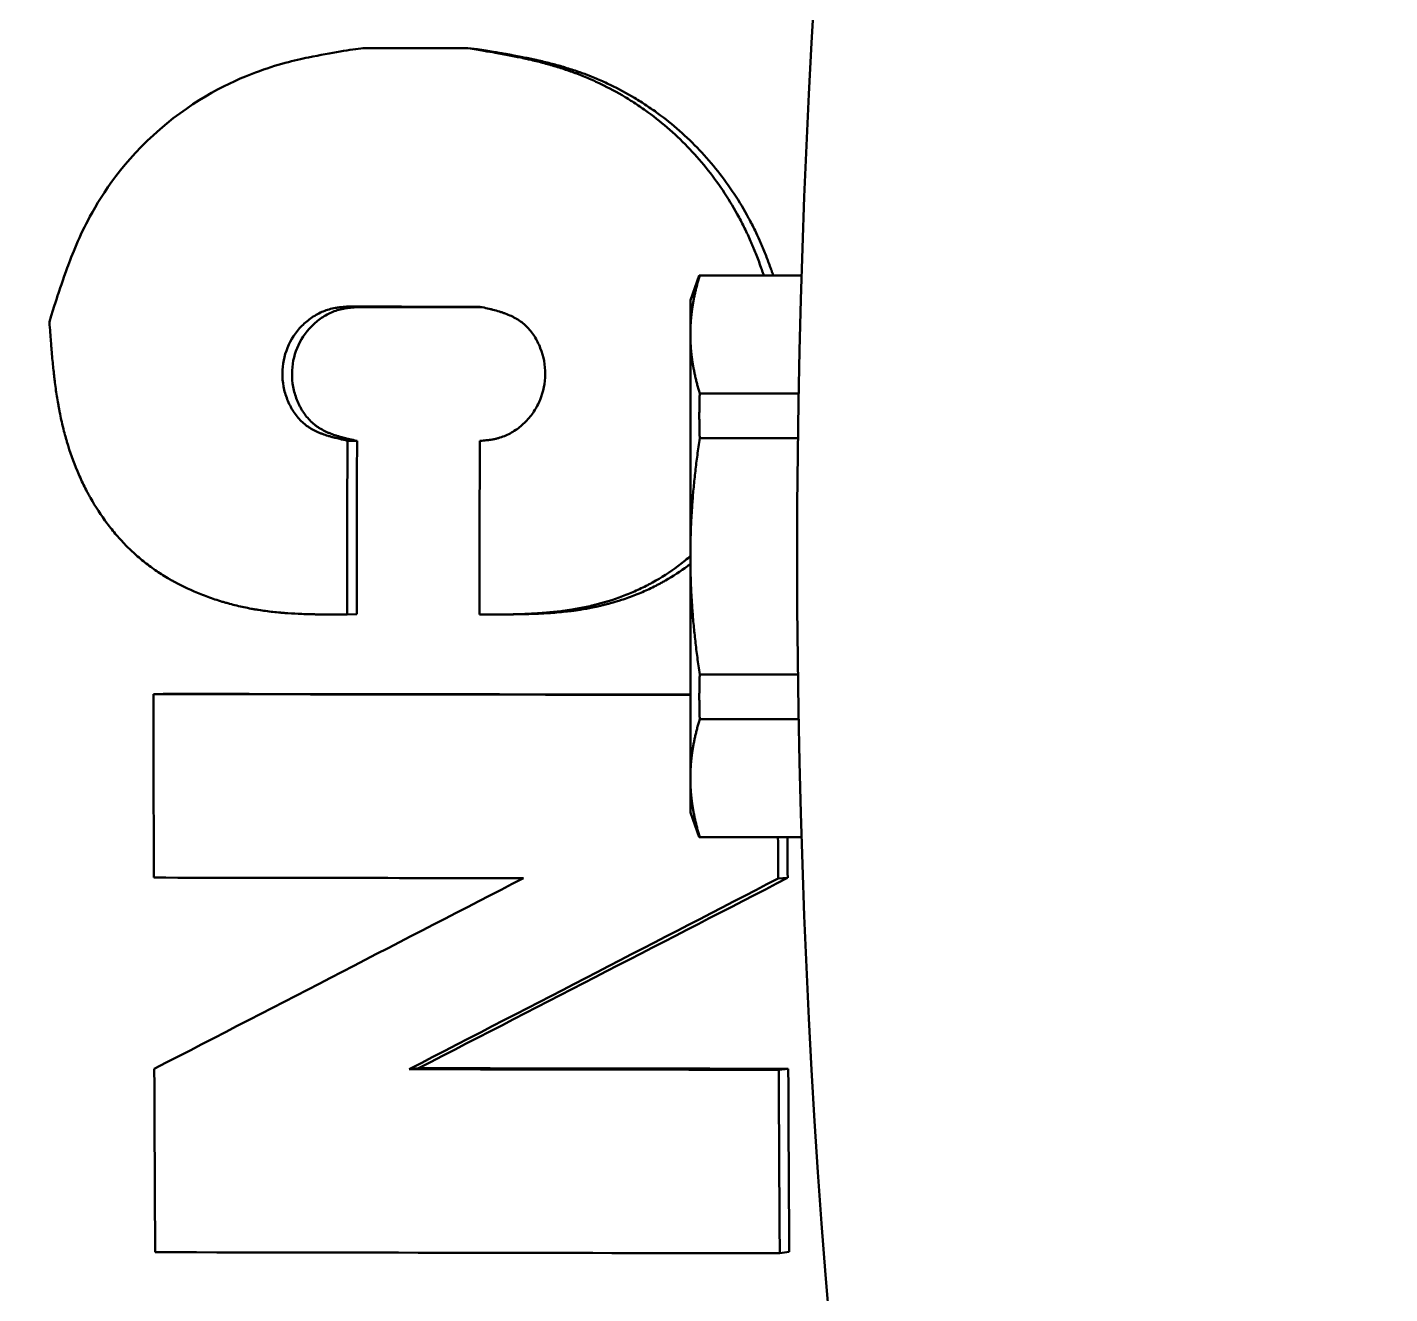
# Model space of a CAD drawing. Header units: millimetres. Extents: x 1510 to 10524, y 7125 to 13164.
# Drawn here: x 4994.379 to 4997.569, y 10992.959 to 10995.925 of the extents above; entities that cross this region are included whole.
import ezdxf

# ---------------------------------------------------------------- set-up
doc = ezdxf.new("R2010")
doc.units = ezdxf.units.MM
doc.header["$LTSCALE"] = 4
doc.layers.add('Visible (ISO)', color=7, linetype='Continuous', lineweight=50)

msp = doc.modelspace()

# ---------------------------------------------------------------- linework, layer by layer
at = {"layer": 'Visible (ISO)'}
for p, q in [((4995.4333, 10995.8737), (4995.411, 10995.876)), ((4995.9319, 10995.2859), (4995.9529, 10995.3438)), ((4995.9539, 10995.3438), (4995.9529, 10995.3438)), ((4996.192, 10995.3438), (4995.9539, 10995.3438)), ((4995.9319, 10995.2056), (4995.9319, 10995.2859)), ((4995.1525, 10995.2697), (4995.13, 10995.2708)), ((4995.9319, 10994.6859), (4995.9319, 10995.2056)), ((4995.9539, 10995.0674), (4996.1853, 10995.0674)), ((4995.1515, 10994.9562), (4995.129, 10994.9567)), ((4996.1837, 10994.9624), (4995.9539, 10994.9624)), ((4995.9319, 10994.1663), (4995.9319, 10994.6859)), ((4995.1508, 10994.5502), (4995.1283, 10994.5499)), ((4995.9539, 10994.4095), (4996.1837, 10994.4095)), ((4994.6976, 10994.3638), (4994.6752, 10994.3632)), ((4996.1853, 10994.3045), (4995.9539, 10994.3045)), ((4995.9319, 10994.0859), (4995.9319, 10994.1663)), ((4995.9319, 10994.0859), (4995.9529, 10994.0281)), ((4995.9529, 10994.0281), (4995.9539, 10994.0281)), ((4995.9539, 10994.0281), (4996.192, 10994.0281)), ((4996.1597, 10993.9328), (4996.1373, 10993.9312)), ((4995.2957, 10993.4871), (4995.2733, 10993.4847)), ((4996.1612, 10993.4858), (4996.1388, 10993.4833)), ((4996.1634, 10993.057), (4996.1412, 10993.0536))]:
    msp.add_line(p, q, dxfattribs=at)
for centre, radius, start, end in [((5006.8819, 10994.6859), 14.5, 147.76905, 212.23095), ((5017.5319, 10994.6859), 21.35, 159.22944, 200.77056)]:
    msp.add_arc(centre, radius, start, end, dxfattribs=at)
for centre, major_axis, ratio, start_param, end_param in [((5007.323, 10994.6853), (-0.0739, -52.2457), 0.233408, 4.707525, 4.715311), ((5006.9021, 10994.6859), (-0.0738, -52.1477), 0.225343, 4.707526, 4.715311), ((5007.2873, 10994.6854), (0.072, 50.8685), 0.232933, 1.565801, 1.573798), ((5007.3194, 10994.6863), (0.0767, 54.4178), 0.232351, 1.577061, 1.584959), ((5007.3333, 10994.6866), (-0.0678, -47.9417), 0.233541, 4.726454, 4.728476), ((5006.914, 10994.6872), (-0.0677, -47.8439), 0.224784, 4.726482, 4.728475)]:
    msp.add_ellipse(centre, major_axis=major_axis, ratio=ratio, start_param=start_param, end_param=end_param, dxfattribs=at)
for points, knots in [([(4994.4312, 10995.2352), (4994.4435, 10995.2747), (4994.45, 10995.2947), (4994.453, 10995.304), (4994.464, 10995.3371), (4994.4838, 10995.3913), (4994.5017, 10995.4368), (4994.5553, 10995.5356), (4994.6047, 10995.6125), (4994.7732, 10995.7581), (4994.8547, 10995.7967), (4994.9642, 10995.838), (4995.0067, 10995.8478), (4995.0921, 10995.8657), (4995.1385, 10995.8722), (4995.1654, 10995.8763)], [-0.3578187, -0.3578187, -0.3578187, -0.3578187, -0.3306886, -0.3306886, -0.2923676, -0.2923676, -0.2443996, -0.2443996, -0.1870218, -0.1870218, -0.1313364, -0.1313364, -0.0834036, -0.0834036, -0.000001, -0.000001, -0.000001, -0.000001]), ([(4995.411, 10995.876), (4995.439, 10995.8714), (4995.4603, 10995.8678), (4995.4748, 10995.8652), (4995.475, 10995.8652), (4995.4755, 10995.8651), (4995.4759, 10995.865), (4995.4763, 10995.865), (4995.4766, 10995.8649), (4995.477, 10995.8648), (4995.4777, 10995.8647), (4995.4785, 10995.8646), (4995.4792, 10995.8645), (4995.4806, 10995.8642), (4995.4821, 10995.8639), (4995.4835, 10995.8637), (4995.4864, 10995.8632), (4995.4892, 10995.8626), (4995.492, 10995.8621), (4995.4976, 10995.8611), (4995.503, 10995.8601), (4995.5083, 10995.859), (4995.5189, 10995.857), (4995.5289, 10995.855), (4995.5382, 10995.853), (4995.5385, 10995.8529), (4995.5389, 10995.8528), (4995.5393, 10995.8527), (4995.5396, 10995.8527), (4995.54, 10995.8526), (4995.5403, 10995.8525), (4995.541, 10995.8523), (4995.5417, 10995.8522), (4995.5424, 10995.852), (4995.5438, 10995.8517), (4995.5452, 10995.8514), (4995.5466, 10995.8511), (4995.5493, 10995.8505), (4995.5521, 10995.8499), (4995.5548, 10995.8493), (4995.5602, 10995.848), (4995.5655, 10995.8468), (4995.5707, 10995.8455), (4995.5811, 10995.843), (4995.5912, 10995.8403), (4995.6008, 10995.8376), (4995.6014, 10995.8375), (4995.6022, 10995.8372), (4995.6028, 10995.8371), (4995.6035, 10995.8369), (4995.6042, 10995.8367), (4995.6048, 10995.8365), (4995.6062, 10995.8361), (4995.6075, 10995.8357), (4995.6088, 10995.8353), (4995.6115, 10995.8346), (4995.6141, 10995.8338), (4995.6168, 10995.833), (4995.622, 10995.8314), (4995.6272, 10995.8298), (4995.6323, 10995.8281), (4995.6425, 10995.8248), (4995.6525, 10995.8213), (4995.6621, 10995.8177), (4995.6633, 10995.8173), (4995.6647, 10995.8168), (4995.6659, 10995.8163), (4995.6672, 10995.8158), (4995.6685, 10995.8153), (4995.6698, 10995.8148), (4995.6723, 10995.8138), (4995.6748, 10995.8128), (4995.6773, 10995.8118), (4995.6824, 10995.8098), (4995.6874, 10995.8078), (4995.6924, 10995.8056), (4995.7023, 10995.8014), (4995.7122, 10995.7969), (4995.7219, 10995.7922), (4995.7414, 10995.7828), (4995.7604, 10995.7726), (4995.7789, 10995.7615), (4995.7836, 10995.7587), (4995.7883, 10995.7558), (4995.7929, 10995.7529), (4995.7975, 10995.75), (4995.8021, 10995.747), (4995.8066, 10995.744), (4995.8157, 10995.738), (4995.8246, 10995.7318), (4995.8334, 10995.7254), (4995.8509, 10995.7126), (4995.8678, 10995.699), (4995.884, 10995.6846), (4995.9003, 10995.6703), (4995.916, 10995.6551), (4995.9309, 10995.6392), (4995.9459, 10995.6234), (4995.9601, 10995.6069), (4995.9737, 10995.5896), (4996.0009, 10995.5552), (4996.0249, 10995.5186), (4996.0458, 10995.4797), (4996.0511, 10995.47), (4996.056, 10995.4603), (4996.0608, 10995.4505), (4996.0656, 10995.4406), (4996.0702, 10995.4306), (4996.0746, 10995.4205), (4996.0751, 10995.4192), (4996.0756, 10995.4181), (4996.0761, 10995.4169), (4996.0766, 10995.4157), (4996.0771, 10995.4145), (4996.0776, 10995.4133), (4996.0786, 10995.4109), (4996.0797, 10995.4085), (4996.0807, 10995.406), (4996.0827, 10995.4011), (4996.0847, 10995.3961), (4996.0867, 10995.391), (4996.0907, 10995.3807), (4996.0947, 10995.3701), (4996.0986, 10995.3591), (4996.0988, 10995.3585), (4996.099, 10995.358), (4996.0992, 10995.3574), (4996.0994, 10995.3568), (4996.0996, 10995.3562), (4996.0998, 10995.3556), (4996.1002, 10995.3544), (4996.1006, 10995.3532), (4996.1011, 10995.352), (4996.1019, 10995.3496), (4996.1027, 10995.3472), (4996.1036, 10995.3447), (4996.1037, 10995.3444), (4996.1038, 10995.3441), (4996.1039, 10995.3438)], [0, 0, 0, 0, 0.0625, 0.0625, 0.0625, 0.0634766, 0.0634766, 0.0634766, 0.0644531, 0.0644531, 0.0644531, 0.0664062, 0.0664062, 0.0664062, 0.0703125, 0.0703125, 0.0703125, 0.078125, 0.078125, 0.078125, 0.09375, 0.09375, 0.09375, 0.125, 0.125, 0.125, 0.1259766, 0.1259766, 0.1259766, 0.1269531, 0.1269531, 0.1269531, 0.1289062, 0.1289062, 0.1289062, 0.1328125, 0.1328125, 0.1328125, 0.140625, 0.140625, 0.140625, 0.15625, 0.15625, 0.15625, 0.1875, 0.1875, 0.1875, 0.1894531, 0.1894531, 0.1894531, 0.1914062, 0.1914062, 0.1914062, 0.1953125, 0.1953125, 0.1953125, 0.203125, 0.203125, 0.203125, 0.21875, 0.21875, 0.21875, 0.25, 0.25, 0.25, 0.2539062, 0.2539062, 0.2539062, 0.2578125, 0.2578125, 0.2578125, 0.265625, 0.265625, 0.265625, 0.28125, 0.28125, 0.28125, 0.3125, 0.3125, 0.3125, 0.375, 0.375, 0.375, 0.390625, 0.390625, 0.390625, 0.40625, 0.40625, 0.40625, 0.4375, 0.4375, 0.4375, 0.5, 0.5, 0.5, 0.5625, 0.5625, 0.5625, 0.625, 0.625, 0.625, 0.75, 0.75, 0.75, 0.78125, 0.78125, 0.78125, 0.8125, 0.8125, 0.8125, 0.8164062, 0.8164062, 0.8164062, 0.8203125, 0.8203125, 0.8203125, 0.828125, 0.828125, 0.828125, 0.84375, 0.84375, 0.84375, 0.875, 0.875, 0.875, 0.8769531, 0.8769531, 0.8769531, 0.8789062, 0.8789062, 0.8789062, 0.8828125, 0.8828125, 0.8828125, 0.890625, 0.890625, 0.890625, 0.8915916, 0.8915916, 0.8915916, 0.8915916]), ([(4995.4333, 10995.8737), (4995.461, 10995.8691), (4995.482, 10995.8656), (4995.4965, 10995.863), (4995.4968, 10995.863), (4995.497, 10995.863), (4995.4977, 10995.8628), (4995.4983, 10995.8627), (4995.4988, 10995.8626), (4995.4994, 10995.8625), (4995.5001, 10995.8624), (4995.5009, 10995.8623), (4995.5016, 10995.8621), (4995.5031, 10995.8619), (4995.5046, 10995.8616), (4995.5059, 10995.8614), (4995.5093, 10995.8608), (4995.512, 10995.8603), (4995.5144, 10995.8598), (4995.5204, 10995.8587), (4995.5245, 10995.8579), (4995.5307, 10995.8567), (4995.536, 10995.8557), (4995.5411, 10995.8547), (4995.5461, 10995.8537), (4995.5505, 10995.8528), (4995.5547, 10995.8519), (4995.5588, 10995.851), (4995.5594, 10995.8509), (4995.5599, 10995.8508), (4995.5606, 10995.8507), (4995.5609, 10995.8506), (4995.5613, 10995.8505), (4995.5617, 10995.8504), (4995.562, 10995.8503), (4995.5624, 10995.8503), (4995.5627, 10995.8502), (4995.5634, 10995.85), (4995.5641, 10995.8499), (4995.5648, 10995.8497), (4995.5662, 10995.8494), (4995.5676, 10995.8491), (4995.5689, 10995.8488), (4995.5718, 10995.8482), (4995.5745, 10995.8476), (4995.5771, 10995.847), (4995.5826, 10995.8457), (4995.5876, 10995.8446), (4995.5931, 10995.8432), (4995.5983, 10995.8419), (4995.6034, 10995.8406), (4995.6084, 10995.8393), (4995.6135, 10995.838), (4995.6178, 10995.8368), (4995.6232, 10995.8353), (4995.6238, 10995.8352), (4995.6245, 10995.835), (4995.6252, 10995.8348), (4995.6259, 10995.8346), (4995.6266, 10995.8344), (4995.6272, 10995.8342), (4995.6286, 10995.8338), (4995.6299, 10995.8334), (4995.6312, 10995.8331), (4995.634, 10995.8323), (4995.6366, 10995.8315), (4995.6391, 10995.8307), (4995.6444, 10995.8291), (4995.6494, 10995.8276), (4995.6547, 10995.8259), (4995.6598, 10995.8242), (4995.6648, 10995.8225), (4995.6698, 10995.8208), (4995.6748, 10995.819), (4995.6794, 10995.8174), (4995.6845, 10995.8155), (4995.6857, 10995.815), (4995.6871, 10995.8145), (4995.6883, 10995.814), (4995.6896, 10995.8135), (4995.6909, 10995.8131), (4995.6921, 10995.8126), (4995.6947, 10995.8116), (4995.6972, 10995.8106), (4995.6997, 10995.8096), (4995.7048, 10995.8075), (4995.7098, 10995.8055), (4995.7147, 10995.8034), (4995.7247, 10995.7991), (4995.7344, 10995.7947), (4995.7443, 10995.79), (4995.7638, 10995.7806), (4995.7825, 10995.7705), (4995.8013, 10995.7593), (4995.806, 10995.7565), (4995.8107, 10995.7536), (4995.8153, 10995.7507), (4995.8199, 10995.7478), (4995.8245, 10995.7449), (4995.829, 10995.7419), (4995.8381, 10995.7358), (4995.847, 10995.7297), (4995.8558, 10995.7233), (4995.8732, 10995.7105), (4995.8901, 10995.697), (4995.9064, 10995.6826), (4995.9227, 10995.6682), (4995.9384, 10995.653), (4995.9533, 10995.6373), (4995.9683, 10995.6215), (4995.9826, 10995.605), (4995.9962, 10995.5878), (4996.0233, 10995.5534), (4996.0475, 10995.5166), (4996.0683, 10995.4781), (4996.0735, 10995.4685), (4996.0785, 10995.4587), (4996.0833, 10995.4489), (4996.0868, 10995.4415), (4996.0903, 10995.434), (4996.0937, 10995.4265), (4996.0948, 10995.424), (4996.096, 10995.4213), (4996.097, 10995.419), (4996.0975, 10995.4177), (4996.098, 10995.4166), (4996.0985, 10995.4154), (4996.099, 10995.4142), (4996.0996, 10995.413), (4996.1001, 10995.4118), (4996.1011, 10995.4094), (4996.1021, 10995.407), (4996.1031, 10995.4045), (4996.1051, 10995.3996), (4996.1072, 10995.3945), (4996.1092, 10995.3895), (4996.1127, 10995.3806), (4996.1161, 10995.3714), (4996.1195, 10995.3618), (4996.12, 10995.3605), (4996.1206, 10995.3589), (4996.121, 10995.3577), (4996.1213, 10995.3571), (4996.1214, 10995.3566), (4996.1216, 10995.356), (4996.1218, 10995.3554), (4996.122, 10995.3548), (4996.1223, 10995.3542), (4996.1227, 10995.3531), (4996.1231, 10995.3519), (4996.1235, 10995.3506), (4996.1243, 10995.3484), (4996.1251, 10995.3461), (4996.1259, 10995.3438)], [0, 0, 0, 0, 0.0615234, 0.0615234, 0.0615234, 0.0628031, 0.0628031, 0.0628031, 0.0637405, 0.0637405, 0.0637405, 0.0650613, 0.0650613, 0.0650613, 0.0679876, 0.0679876, 0.0679876, 0.0753407, 0.0753407, 0.0753407, 0.0937256, 0.0937256, 0.0937256, 0.109375, 0.109375, 0.109375, 0.1230469, 0.1230469, 0.1230469, 0.125, 0.125, 0.125, 0.1258224, 0.1258224, 0.1258224, 0.1266589, 0.1266589, 0.1266589, 0.1283749, 0.1283749, 0.1283749, 0.1319788, 0.1319788, 0.1319788, 0.1398098, 0.1398098, 0.1398098, 0.1562396, 0.1562396, 0.1562396, 0.171875, 0.171875, 0.171875, 0.1875, 0.1875, 0.1875, 0.1892707, 0.1892707, 0.1892707, 0.1910812, 0.1910812, 0.1910812, 0.1948153, 0.1948153, 0.1948153, 0.2026579, 0.2026579, 0.2026579, 0.2187458, 0.2187458, 0.2187458, 0.234375, 0.234375, 0.234375, 0.25, 0.25, 0.25, 0.2537307, 0.2537307, 0.2537307, 0.2575032, 0.2575032, 0.2575032, 0.2651618, 0.2651618, 0.2651618, 0.2808279, 0.2808279, 0.2808279, 0.3124984, 0.3124984, 0.3124984, 0.375, 0.375, 0.375, 0.3904948, 0.3904948, 0.3904948, 0.4060725, 0.4060725, 0.4060725, 0.4373872, 0.4373872, 0.4373872, 0.5, 0.5, 0.5, 0.5624092, 0.5624092, 0.5624092, 0.625, 0.625, 0.625, 0.75, 0.75, 0.75, 0.7812506, 0.7812506, 0.7812506, 0.8046875, 0.8046875, 0.8046875, 0.8125, 0.8125, 0.8125, 0.8166084, 0.8166084, 0.8166084, 0.8206025, 0.8206025, 0.8206025, 0.8283761, 0.8283761, 0.8283761, 0.8437512, 0.8437512, 0.8437512, 0.8710938, 0.8710938, 0.8710938, 0.875, 0.875, 0.875, 0.8772396, 0.8772396, 0.8772396, 0.8793875, 0.8793875, 0.8793875, 0.8834811, 0.8834811, 0.8834811, 0.8907271, 0.8907271, 0.8907271, 0.8907271]), ([(4995.13, 10995.2708), (4995.1267, 10995.2705), (4995.1239, 10995.2703), (4995.1202, 10995.27), (4995.1191, 10995.2699), (4995.1175, 10995.2697), (4995.1167, 10995.2696), (4995.1159, 10995.2696), (4995.1155, 10995.2695), (4995.1155, 10995.2695), (4995.1126, 10995.2692), (4995.11, 10995.2689), (4995.1064, 10995.2684), (4995.1046, 10995.2682), (4995.1029, 10995.2679), (4995.1018, 10995.2677), (4995.1013, 10995.2677), (4995.0957, 10995.2667), (4995.0909, 10995.2656), (4995.0814, 10995.2629), (4995.0769, 10995.2614), (4995.0678, 10995.2577), (4995.0633, 10995.2555), (4995.0545, 10995.2507), (4995.05, 10995.248), (4995.0375, 10995.2395), (4995.0297, 10995.2329), (4995.0078, 10995.2107), (4994.9966, 10995.1937), (4994.9809, 10995.1553), (4994.9769, 10995.1354), (4994.9766, 10995.104), (4994.9775, 10995.0937), (4994.9813, 10995.0733), (4994.9843, 10995.0632), (4994.99, 10995.0485), (4994.9922, 10995.0437), (4994.9957, 10995.0368), (4994.9969, 10995.0346), (4994.9994, 10995.0301), (4995.0007, 10995.028), (4995.0049, 10995.0214), (4995.0079, 10995.0173), (4995.0142, 10995.0095), (4995.0176, 10995.0058), (4995.0244, 10994.9991), (4995.028, 10994.9959), (4995.0338, 10994.9915), (4995.0358, 10994.9901), (4995.0388, 10994.9881), (4995.0399, 10994.9874), (4995.0414, 10994.9864), (4995.0419, 10994.9861), (4995.043, 10994.9854), (4995.0436, 10994.9851), (4995.0479, 10994.9825), (4995.0521, 10994.9804), (4995.0587, 10994.9773), (4995.061, 10994.9763), (4995.0645, 10994.9748), (4995.0665, 10994.974), (4995.0687, 10994.9732), (4995.0699, 10994.9727), (4995.0702, 10994.9726), (4995.0746, 10994.971), (4995.079, 10994.9695), (4995.0862, 10994.9673), (4995.0887, 10994.9665), (4995.0925, 10994.9655), (4995.095, 10994.9648), (4995.0975, 10994.9641), (4995.0988, 10994.9638), (4995.0991, 10994.9637), (4995.1056, 10994.962), (4995.1155, 10994.9597), (4995.129, 10994.9567)], [0, 0, 0, 0, 0.015625, 0.015625, 0.023438, 0.023438, 0.027344, 0.030273, 0.030273, 0.03125, 0.03125, 0.046875, 0.046875, 0.054688, 0.058594, 0.058594, 0.0625, 0.0625, 0.09375, 0.09375, 0.125, 0.125, 0.15625, 0.15625, 0.1875, 0.1875, 0.25, 0.25, 0.375, 0.375, 0.5, 0.5, 0.5625, 0.5625, 0.625, 0.625, 0.65625, 0.65625, 0.671875, 0.671875, 0.6875, 0.6875, 0.71875, 0.71875, 0.75, 0.75, 0.78125, 0.78125, 0.796875, 0.796875, 0.804688, 0.804688, 0.808594, 0.808594, 0.8125, 0.8125, 0.84375, 0.84375, 0.859375, 0.859375, 0.867188, 0.873047, 0.873047, 0.875, 0.875, 0.90625, 0.90625, 0.921875, 0.921875, 0.929688, 0.936523, 0.936523, 0.9375, 0.9375, 1, 1, 1, 1]), ([(4995.1525, 10995.2697), (4995.1492, 10995.2694), (4995.1463, 10995.2692), (4995.1439, 10995.2689), (4995.1426, 10995.2688), (4995.1415, 10995.2687), (4995.1405, 10995.2686), (4995.14, 10995.2686), (4995.1395, 10995.2685), (4995.1391, 10995.2685), (4995.1387, 10995.2685), (4995.1384, 10995.2684), (4995.1381, 10995.2684), (4995.1369, 10995.2683), (4995.1345, 10995.268), (4995.1327, 10995.2678), (4995.1318, 10995.2677), (4995.1309, 10995.2676), (4995.1301, 10995.2675), (4995.1288, 10995.2673), (4995.1277, 10995.2672), (4995.1265, 10995.267), (4995.1259, 10995.2669), (4995.1254, 10995.2668), (4995.1248, 10995.2667), (4995.1243, 10995.2666), (4995.1238, 10995.2666), (4995.1232, 10995.2665), (4995.1182, 10995.2656), (4995.1133, 10995.2645), (4995.1086, 10995.2632), (4995.1039, 10995.2619), (4995.0993, 10995.2603), (4995.0948, 10995.2584), (4995.0902, 10995.2566), (4995.0857, 10995.2544), (4995.0813, 10995.2521), (4995.0769, 10995.2497), (4995.0725, 10995.247), (4995.0683, 10995.2441), (4995.0599, 10995.2384), (4995.0522, 10995.2319), (4995.0449, 10995.2245), (4995.0303, 10995.2097), (4995.019, 10995.1927), (4995.0112, 10995.1736), (4995.0034, 10995.1544), (4994.9993, 10995.1345), (4994.9992, 10995.1137), (4994.9991, 10995.1032), (4995, 10995.0929), (4995.0019, 10995.0828), (4995.0038, 10995.0726), (4995.0067, 10995.0625), (4995.0106, 10995.0527), (4995.0125, 10995.0478), (4995.0147, 10995.0431), (4995.017, 10995.0385), (4995.0182, 10995.0362), (4995.0194, 10995.0339), (4995.0207, 10995.0317), (4995.0219, 10995.0295), (4995.0232, 10995.0274), (4995.0246, 10995.0252), (4995.0274, 10995.0208), (4995.0304, 10995.0167), (4995.0335, 10995.0128), (4995.0367, 10995.0089), (4995.0401, 10995.0052), (4995.0435, 10995.0018), (4995.0469, 10994.9985), (4995.0505, 10994.9954), (4995.0544, 10994.9924), (4995.0563, 10994.991), (4995.0583, 10994.9895), (4995.0603, 10994.9882), (4995.0613, 10994.9875), (4995.0623, 10994.9868), (4995.0634, 10994.9862), (4995.0639, 10994.9858), (4995.0644, 10994.9855), (4995.065, 10994.9852), (4995.0655, 10994.9849), (4995.0661, 10994.9845), (4995.0666, 10994.9842), (4995.0704, 10994.982), (4995.0746, 10994.9798), (4995.079, 10994.9777), (4995.0812, 10994.9767), (4995.0835, 10994.9757), (4995.0858, 10994.9748), (4995.087, 10994.9743), (4995.0881, 10994.9738), (4995.0893, 10994.9733), (4995.0899, 10994.9731), (4995.0905, 10994.9729), (4995.0912, 10994.9726), (4995.0915, 10994.9725), (4995.0918, 10994.9724), (4995.0921, 10994.9723), (4995.0924, 10994.9722), (4995.0927, 10994.972), (4995.093, 10994.9719), (4995.0971, 10994.9704), (4995.1015, 10994.9689), (4995.1063, 10994.9675), (4995.1087, 10994.9667), (4995.1112, 10994.966), (4995.1137, 10994.9653), (4995.115, 10994.9649), (4995.1163, 10994.9646), (4995.1176, 10994.9642), (4995.1183, 10994.964), (4995.119, 10994.9639), (4995.1196, 10994.9637), (4995.12, 10994.9636), (4995.1203, 10994.9635), (4995.1206, 10994.9634), (4995.121, 10994.9633), (4995.1215, 10994.9632), (4995.1217, 10994.9632), (4995.1281, 10994.9615), (4995.138, 10994.9592), (4995.1515, 10994.9562)], [0, 0, 0, 0, 0.015612, 0.015612, 0.015612, 0.023425, 0.023425, 0.023425, 0.027336, 0.027336, 0.027336, 0.030272, 0.030272, 0.030272, 0.041381, 0.041381, 0.041381, 0.046861, 0.046861, 0.046861, 0.054676, 0.054676, 0.054676, 0.058589, 0.058589, 0.058589, 0.0625, 0.0625, 0.0625, 0.093748, 0.093748, 0.093748, 0.125, 0.125, 0.125, 0.15625, 0.15625, 0.15625, 0.1875, 0.1875, 0.1875, 0.25, 0.25, 0.25, 0.375, 0.375, 0.375, 0.5, 0.5, 0.5, 0.5625, 0.5625, 0.5625, 0.625, 0.625, 0.625, 0.65625, 0.65625, 0.65625, 0.671875, 0.671875, 0.671875, 0.6875, 0.6875, 0.6875, 0.718749, 0.718749, 0.718749, 0.75, 0.75, 0.75, 0.781252, 0.781252, 0.781252, 0.796876, 0.796876, 0.796876, 0.804688, 0.804688, 0.804688, 0.808594, 0.808594, 0.808594, 0.8125, 0.8125, 0.8125, 0.843756, 0.843756, 0.843756, 0.859379, 0.859379, 0.859379, 0.86719, 0.86719, 0.86719, 0.871095, 0.871095, 0.871095, 0.873047, 0.873047, 0.873047, 0.875, 0.875, 0.875, 0.906266, 0.906266, 0.906266, 0.921886, 0.921886, 0.921886, 0.929694, 0.929694, 0.929694, 0.933597, 0.933597, 0.933597, 0.935549, 0.935549, 0.935549, 0.9375, 0.9375, 0.9375, 1, 1, 1, 1]), ([(4995.4399, 10995.2704), (4995.3882, 10995.2704), (4995.3366, 10995.2705), (4995.2333, 10995.2706), (4995.1816, 10995.2707), (4995.13, 10995.2708)], [-0.3180131, -0.3180131, -0.3180131, -0.3180131, -0.159011, -0.159011, 0, 0, 0, 0]), ([(4995.4448, 10995.2693), (4995.399, 10995.2693), (4995.3532, 10995.2694), (4995.2558, 10995.2695), (4995.2041, 10995.2696), (4995.1525, 10995.2697)], [-0.3000477, -0.3000477, -0.3000477, -0.3000477, -0.1589923, -0.1589923, 0, 0, 0, 0]), ([(4995.4388, 10994.9563), (4995.4453, 10994.9568), (4995.4502, 10994.9572), (4995.4536, 10994.9576), (4995.4539, 10994.9576), (4995.4545, 10994.9577), (4995.4557, 10994.9578), (4995.4568, 10994.9579), (4995.4588, 10994.9581), (4995.46, 10994.9583), (4995.4637, 10994.9588), (4995.466, 10994.9591), (4995.4686, 10994.9596), (4995.4694, 10994.9597), (4995.4706, 10994.9599), (4995.4712, 10994.96), (4995.4731, 10994.9604), (4995.4743, 10994.9607), (4995.4779, 10994.9615), (4995.4803, 10994.9621), (4995.4874, 10994.9641), (4995.492, 10994.9657), (4995.5009, 10994.9693), (4995.5055, 10994.9715), (4995.5143, 10994.9763), (4995.5187, 10994.9789), (4995.5272, 10994.9848), (4995.5312, 10994.9878), (4995.539, 10994.9943), (4995.5427, 10994.9978), (4995.5536, 10995.0089), (4995.5601, 10995.0169), (4995.5713, 10995.0339), (4995.5761, 10995.043), (4995.5878, 10995.0717), (4995.5918, 10995.0917), (4995.5922, 10995.1334), (4995.5884, 10995.1538), (4995.5767, 10995.1836), (4995.5721, 10995.1927), (4995.5639, 10995.2055), (4995.5609, 10995.2097), (4995.5546, 10995.2175), (4995.5513, 10995.2212), (4995.5443, 10995.228), (4995.5408, 10995.2311), (4995.5331, 10995.237), (4995.529, 10995.2397), (4995.5242, 10995.2426), (4995.5238, 10995.2428), (4995.5228, 10995.2434), (4995.5223, 10995.2437), (4995.5208, 10995.2445), (4995.5198, 10995.245), (4995.5167, 10995.2467), (4995.5145, 10995.2477), (4995.5079, 10995.2508), (4995.5032, 10995.2528), (4995.498, 10995.2547), (4995.4978, 10995.2548), (4995.4973, 10995.255), (4995.4965, 10995.2552), (4995.4957, 10995.2555), (4995.4941, 10995.2561), (4995.493, 10995.2565), (4995.4897, 10995.2576), (4995.4874, 10995.2583), (4995.4802, 10995.2605), (4995.4751, 10995.262), (4995.4695, 10995.2634), (4995.4694, 10995.2634), (4995.4692, 10995.2635), (4995.4689, 10995.2636), (4995.4682, 10995.2637), (4995.4675, 10995.2639), (4995.4661, 10995.2643), (4995.4651, 10995.2645), (4995.462, 10995.2653), (4995.4597, 10995.2658), (4995.4523, 10995.2676), (4995.4465, 10995.2689), (4995.4399, 10995.2704)], [0, 0, 0, 0, 0.03125, 0.03125, 0.032227, 0.032227, 0.035156, 0.039062, 0.039062, 0.046875, 0.046875, 0.0625, 0.0625, 0.066406, 0.066406, 0.070312, 0.070312, 0.078125, 0.078125, 0.09375, 0.09375, 0.125, 0.125, 0.15625, 0.15625, 0.1875, 0.1875, 0.21875, 0.21875, 0.25, 0.25, 0.3125, 0.3125, 0.375, 0.375, 0.5, 0.5, 0.625, 0.625, 0.6875, 0.6875, 0.71875, 0.71875, 0.75, 0.75, 0.78125, 0.78125, 0.8125, 0.8125, 0.816406, 0.816406, 0.820312, 0.820312, 0.828125, 0.828125, 0.84375, 0.84375, 0.875, 0.875, 0.876953, 0.876953, 0.878906, 0.882812, 0.882812, 0.890625, 0.890625, 0.90625, 0.90625, 0.9375, 0.9375, 0.938477, 0.938477, 0.939453, 0.941406, 0.945312, 0.945312, 0.953125, 0.953125, 0.96875, 0.96875, 1, 1, 1, 1]), ([(4995.1283, 10994.5499), (4995.0975, 10994.5497), (4995.0744, 10994.5498), (4995.0589, 10994.55), (4995.0587, 10994.55), (4995.0581, 10994.55), (4995.0577, 10994.55), (4995.0573, 10994.55), (4995.0569, 10994.55), (4995.0566, 10994.55), (4995.0558, 10994.55), (4995.055, 10994.55), (4995.0542, 10994.55), (4995.0526, 10994.5501), (4995.051, 10994.5501), (4995.0495, 10994.5501), (4995.0464, 10994.5502), (4995.0433, 10994.5503), (4995.0402, 10994.5503), (4995.0342, 10994.5505), (4995.0282, 10994.5507), (4995.0225, 10994.5509), (4995.011, 10994.5513), (4995.0001, 10994.5519), (4994.9898, 10994.5526), (4994.9895, 10994.5526), (4994.989, 10994.5526), (4994.9886, 10994.5527), (4994.9883, 10994.5527), (4994.9879, 10994.5527), (4994.9875, 10994.5528), (4994.9868, 10994.5528), (4994.986, 10994.5529), (4994.9853, 10994.5529), (4994.9838, 10994.553), (4994.9823, 10994.5531), (4994.9808, 10994.5533), (4994.9778, 10994.5535), (4994.9748, 10994.5537), (4994.9719, 10994.554), (4994.966, 10994.5545), (4994.9602, 10994.5551), (4994.9545, 10994.5558), (4994.943, 10994.557), (4994.9318, 10994.5586), (4994.921, 10994.5603), (4994.9196, 10994.5605), (4994.9181, 10994.5608), (4994.9167, 10994.561), (4994.9152, 10994.5612), (4994.9138, 10994.5615), (4994.9124, 10994.5617), (4994.9095, 10994.5622), (4994.9066, 10994.5627), (4994.9038, 10994.5633), (4994.8981, 10994.5643), (4994.8924, 10994.5655), (4994.8867, 10994.5667), (4994.8754, 10994.5691), (4994.8642, 10994.5718), (4994.8531, 10994.5748), (4994.8517, 10994.5752), (4994.8502, 10994.5756), (4994.8488, 10994.576), (4994.8473, 10994.5764), (4994.8459, 10994.5768), (4994.8444, 10994.5772), (4994.8416, 10994.578), (4994.8387, 10994.5788), (4994.8358, 10994.5797), (4994.8301, 10994.5814), (4994.8245, 10994.5832), (4994.8189, 10994.585), (4994.8077, 10994.5887), (4994.7967, 10994.5927), (4994.7859, 10994.597), (4994.7643, 10994.6055), (4994.7436, 10994.6152), (4994.7238, 10994.6261), (4994.7225, 10994.6268), (4994.7212, 10994.6275), (4994.7199, 10994.6282), (4994.7186, 10994.629), (4994.7173, 10994.6297), (4994.716, 10994.6304), (4994.7134, 10994.6319), (4994.7109, 10994.6334), (4994.7083, 10994.6349), (4994.7033, 10994.6379), (4994.6983, 10994.6409), (4994.6934, 10994.6441), (4994.6836, 10994.6504), (4994.6741, 10994.6569), (4994.6649, 10994.6638), (4994.6558, 10994.6707), (4994.6467, 10994.678), (4994.6378, 10994.6857), (4994.629, 10994.6934), (4994.6204, 10994.7015), (4994.612, 10994.71), (4994.6099, 10994.7121), (4994.608, 10994.7141), (4994.606, 10994.7162), (4994.604, 10994.7183), (4994.602, 10994.7205), (4994.6, 10994.7226), (4994.596, 10994.7269), (4994.5922, 10994.7312), (4994.5884, 10994.7356), (4994.5807, 10994.7445), (4994.5734, 10994.7536), (4994.5663, 10994.763), (4994.5522, 10994.7819), (4994.5391, 10994.8019), (4994.5272, 10994.823), (4994.5265, 10994.8244), (4994.5258, 10994.8255), (4994.5251, 10994.8268), (4994.5244, 10994.828), (4994.5237, 10994.8293), (4994.5231, 10994.8305), (4994.5217, 10994.8331), (4994.5203, 10994.8356), (4994.519, 10994.8381), (4994.5163, 10994.8432), (4994.5137, 10994.8484), (4994.5112, 10994.8536), (4994.5061, 10994.864), (4994.5012, 10994.8747), (4994.4967, 10994.8856), (4994.4875, 10994.9075), (4994.4794, 10994.9303), (4994.4723, 10994.954), (4994.4719, 10994.9555), (4994.4715, 10994.9568), (4994.4711, 10994.9582), (4994.4707, 10994.9596), (4994.4703, 10994.961), (4994.4699, 10994.9624), (4994.4691, 10994.9651), (4994.4683, 10994.9679), (4994.4676, 10994.9708), (4994.466, 10994.9764), (4994.4646, 10994.9821), (4994.4632, 10994.9878), (4994.4603, 10994.9993), (4994.4577, 10995.0111), (4994.4553, 10995.0231), (4994.4552, 10995.0238), (4994.4551, 10995.0244), (4994.4549, 10995.0251), (4994.4548, 10995.0258), (4994.4547, 10995.0264), (4994.4545, 10995.0271), (4994.4543, 10995.0285), (4994.454, 10995.0299), (4994.4537, 10995.0312), (4994.4532, 10995.034), (4994.4527, 10995.0368), (4994.4522, 10995.0396), (4994.4512, 10995.0452), (4994.4502, 10995.0509), (4994.4493, 10995.0567), (4994.4474, 10995.0684), (4994.4457, 10995.0806), (4994.4441, 10995.0932), (4994.444, 10995.094), (4994.4439, 10995.0945), (4994.4438, 10995.0951), (4994.4437, 10995.0958), (4994.4437, 10995.0964), (4994.4436, 10995.0971), (4994.4434, 10995.0984), (4994.4432, 10995.0997), (4994.4431, 10995.101), (4994.4428, 10995.1037), (4994.4424, 10995.1064), (4994.4421, 10995.1091), (4994.4415, 10995.1147), (4994.4409, 10995.1204), (4994.4402, 10995.1263), (4994.439, 10995.1381), (4994.4378, 10995.1506), (4994.4367, 10995.164), (4994.4367, 10995.1641), (4994.4367, 10995.1641), (4994.4367, 10995.1641), (4994.4366, 10995.1643), (4994.4366, 10995.1647), (4994.4366, 10995.165), (4994.4365, 10995.1654), (4994.4365, 10995.1658), (4994.4365, 10995.1661), (4994.4364, 10995.1669), (4994.4363, 10995.1677), (4994.4363, 10995.1686), (4994.4361, 10995.1703), (4994.436, 10995.1722), (4994.4358, 10995.1743), (4994.4355, 10995.1786), (4994.4351, 10995.1837), (4994.4346, 10995.1896), (4994.4337, 10995.2015), (4994.4325, 10995.2167), (4994.4312, 10995.2352)], [0, 0, 0, 0, 0.0625, 0.0625, 0.0625, 0.063477, 0.063477, 0.063477, 0.064453, 0.064453, 0.064453, 0.066406, 0.066406, 0.066406, 0.070312, 0.070312, 0.070312, 0.078125, 0.078125, 0.078125, 0.09375, 0.09375, 0.09375, 0.125, 0.125, 0.125, 0.125977, 0.125977, 0.125977, 0.126953, 0.126953, 0.126953, 0.128906, 0.128906, 0.128906, 0.132812, 0.132812, 0.132812, 0.140625, 0.140625, 0.140625, 0.15625, 0.15625, 0.15625, 0.1875, 0.1875, 0.1875, 0.191406, 0.191406, 0.191406, 0.195312, 0.195312, 0.195312, 0.203125, 0.203125, 0.203125, 0.21875, 0.21875, 0.21875, 0.25, 0.25, 0.25, 0.253906, 0.253906, 0.253906, 0.257812, 0.257812, 0.257812, 0.265625, 0.265625, 0.265625, 0.28125, 0.28125, 0.28125, 0.3125, 0.3125, 0.3125, 0.375, 0.375, 0.375, 0.378906, 0.378906, 0.378906, 0.382812, 0.382812, 0.382812, 0.390625, 0.390625, 0.390625, 0.40625, 0.40625, 0.40625, 0.4375, 0.4375, 0.4375, 0.46875, 0.46875, 0.46875, 0.5, 0.5, 0.5, 0.507812, 0.507812, 0.507812, 0.515625, 0.515625, 0.515625, 0.53125, 0.53125, 0.53125, 0.5625, 0.5625, 0.5625, 0.625, 0.625, 0.625, 0.628906, 0.628906, 0.628906, 0.632812, 0.632812, 0.632812, 0.640625, 0.640625, 0.640625, 0.65625, 0.65625, 0.65625, 0.6875, 0.6875, 0.6875, 0.75, 0.75, 0.75, 0.753906, 0.753906, 0.753906, 0.757812, 0.757812, 0.757812, 0.765625, 0.765625, 0.765625, 0.78125, 0.78125, 0.78125, 0.8125, 0.8125, 0.8125, 0.814453, 0.814453, 0.814453, 0.816406, 0.816406, 0.816406, 0.820312, 0.820312, 0.820312, 0.828125, 0.828125, 0.828125, 0.84375, 0.84375, 0.84375, 0.875, 0.875, 0.875, 0.876953, 0.876953, 0.876953, 0.878906, 0.878906, 0.878906, 0.882812, 0.882812, 0.882812, 0.890625, 0.890625, 0.890625, 0.90625, 0.90625, 0.90625, 0.9375, 0.9375, 0.9375, 0.937622, 0.937622, 0.937622, 0.939453, 0.939453, 0.939453, 0.941406, 0.941406, 0.941406, 0.945312, 0.945312, 0.945312, 0.953125, 0.953125, 0.953125, 0.96875, 0.96875, 0.96875, 1, 1, 1, 1]), ([(4995.9319, 10994.6867), (4995.9312, 10994.6861), (4995.9304, 10994.6855), (4995.9297, 10994.6848), (4995.9209, 10994.6772), (4995.9118, 10994.6699), (4995.9025, 10994.6629), (4995.8838, 10994.6488), (4995.8641, 10994.6361), (4995.8432, 10994.6246), (4995.8419, 10994.6239), (4995.8408, 10994.6232), (4995.8395, 10994.6226), (4995.8383, 10994.6219), (4995.837, 10994.6212), (4995.8358, 10994.6206), (4995.8333, 10994.6192), (4995.8308, 10994.6179), (4995.8282, 10994.6166), (4995.8232, 10994.6141), (4995.8181, 10994.6116), (4995.8129, 10994.6091), (4995.8026, 10994.6043), (4995.792, 10994.5997), (4995.7812, 10994.5955), (4995.7596, 10994.5869), (4995.7371, 10994.5796), (4995.7137, 10994.5735), (4995.7122, 10994.5731), (4995.7109, 10994.5728), (4995.7095, 10994.5725), (4995.7082, 10994.5721), (4995.7068, 10994.5718), (4995.7054, 10994.5714), (4995.7027, 10994.5707), (4995.6999, 10994.5701), (4995.6971, 10994.5694), (4995.6915, 10994.5682), (4995.6859, 10994.5669), (4995.6803, 10994.5658), (4995.6689, 10994.5635), (4995.6574, 10994.5615), (4995.6457, 10994.5597), (4995.6449, 10994.5596), (4995.6443, 10994.5595), (4995.6437, 10994.5595), (4995.643, 10994.5594), (4995.6423, 10994.5593), (4995.6417, 10994.5592), (4995.6403, 10994.559), (4995.639, 10994.5588), (4995.6376, 10994.5586), (4995.6349, 10994.5582), (4995.6322, 10994.5579), (4995.6294, 10994.5575), (4995.6239, 10994.5568), (4995.6183, 10994.5562), (4995.6126, 10994.5556), (4995.6011, 10994.5544), (4995.5892, 10994.5534), (4995.5769, 10994.5526), (4995.5761, 10994.5525), (4995.5756, 10994.5525), (4995.575, 10994.5525), (4995.5743, 10994.5524), (4995.5737, 10994.5524), (4995.573, 10994.5523), (4995.5718, 10994.5523), (4995.5705, 10994.5522), (4995.5691, 10994.5521), (4995.5665, 10994.552), (4995.5638, 10994.5518), (4995.5611, 10994.5517), (4995.5557, 10994.5514), (4995.5501, 10994.5511), (4995.5443, 10994.5509), (4995.5328, 10994.5505), (4995.5206, 10994.5501), (4995.5076, 10994.5499), (4995.5068, 10994.5499), (4995.5067, 10994.5499), (4995.5062, 10994.5499), (4995.5057, 10994.5499), (4995.5052, 10994.5499), (4995.5047, 10994.5499), (4995.5037, 10994.5498), (4995.5026, 10994.5498), (4995.5016, 10994.5498), (4995.4994, 10994.5498), (4995.4971, 10994.5498), (4995.4947, 10994.5497), (4995.4899, 10994.5497), (4995.4846, 10994.5496), (4995.4789, 10994.5496), (4995.4673, 10994.5495), (4995.4537, 10994.5495), (4995.4382, 10994.5495)], [0.5287302, 0.5287302, 0.5287302, 0.5287302, 0.53125, 0.53125, 0.53125, 0.5625, 0.5625, 0.5625, 0.625, 0.625, 0.625, 0.6289062, 0.6289062, 0.6289062, 0.6328125, 0.6328125, 0.6328125, 0.640625, 0.640625, 0.640625, 0.65625, 0.65625, 0.65625, 0.6875, 0.6875, 0.6875, 0.75, 0.75, 0.75, 0.7539062, 0.7539062, 0.7539062, 0.7578125, 0.7578125, 0.7578125, 0.765625, 0.765625, 0.765625, 0.78125, 0.78125, 0.78125, 0.8125, 0.8125, 0.8125, 0.8144531, 0.8144531, 0.8144531, 0.8164062, 0.8164062, 0.8164062, 0.8203125, 0.8203125, 0.8203125, 0.828125, 0.828125, 0.828125, 0.84375, 0.84375, 0.84375, 0.875, 0.875, 0.875, 0.8769531, 0.8769531, 0.8769531, 0.8789062, 0.8789062, 0.8789062, 0.8828125, 0.8828125, 0.8828125, 0.890625, 0.890625, 0.890625, 0.90625, 0.90625, 0.90625, 0.9375, 0.9375, 0.9375, 0.9394531, 0.9394531, 0.9394531, 0.9414062, 0.9414062, 0.9414062, 0.9453125, 0.9453125, 0.9453125, 0.953125, 0.953125, 0.953125, 0.96875, 0.96875, 0.96875, 1, 1, 1, 1]), ([(4995.9319, 10994.6682), (4995.9296, 10994.6664), (4995.9273, 10994.6646), (4995.925, 10994.6629), (4995.9086, 10994.6507), (4995.8915, 10994.6394), (4995.8735, 10994.6291), (4995.8709, 10994.6276), (4995.8682, 10994.6261), (4995.8657, 10994.6247), (4995.8644, 10994.624), (4995.8633, 10994.6234), (4995.862, 10994.6227), (4995.8608, 10994.622), (4995.8595, 10994.6214), (4995.8583, 10994.6207), (4995.8558, 10994.6194), (4995.8533, 10994.6181), (4995.8507, 10994.6168), (4995.8457, 10994.6142), (4995.8406, 10994.6117), (4995.8354, 10994.6093), (4995.8251, 10994.6044), (4995.8144, 10994.5998), (4995.8037, 10994.5956), (4995.7929, 10994.5914), (4995.7819, 10994.5874), (4995.7706, 10994.5838), (4995.7622, 10994.581), (4995.7536, 10994.5785), (4995.7449, 10994.5761), (4995.742, 10994.5753), (4995.7389, 10994.5744), (4995.7361, 10994.5737), (4995.7347, 10994.5734), (4995.7334, 10994.573), (4995.732, 10994.5727), (4995.7307, 10994.5723), (4995.7293, 10994.572), (4995.7279, 10994.5717), (4995.7252, 10994.571), (4995.7224, 10994.5703), (4995.7196, 10994.5697), (4995.714, 10994.5684), (4995.7083, 10994.5672), (4995.7027, 10994.566), (4995.6933, 10994.5641), (4995.6837, 10994.5624), (4995.6739, 10994.5609), (4995.672, 10994.5606), (4995.6699, 10994.5603), (4995.6682, 10994.56), (4995.6674, 10994.5599), (4995.6668, 10994.5598), (4995.6662, 10994.5597), (4995.6655, 10994.5596), (4995.6648, 10994.5595), (4995.6642, 10994.5594), (4995.6628, 10994.5592), (4995.6615, 10994.559), (4995.6601, 10994.5589), (4995.6575, 10994.5585), (4995.6547, 10994.5581), (4995.6519, 10994.5578), (4995.6464, 10994.5571), (4995.6407, 10994.5564), (4995.6351, 10994.5559), (4995.6283, 10994.5552), (4995.6213, 10994.5545), (4995.6142, 10994.5539), (4995.6096, 10994.5536), (4995.605, 10994.5532), (4995.6002, 10994.5529), (4995.5999, 10994.5529), (4995.5996, 10994.5529), (4995.5994, 10994.5529), (4995.5986, 10994.5528), (4995.5981, 10994.5528), (4995.5975, 10994.5527), (4995.5968, 10994.5527), (4995.5962, 10994.5527), (4995.5955, 10994.5526), (4995.5943, 10994.5525), (4995.593, 10994.5525), (4995.5916, 10994.5524), (4995.5891, 10994.5522), (4995.5864, 10994.5521), (4995.5836, 10994.5519), (4995.5782, 10994.5517), (4995.5724, 10994.5514), (4995.5668, 10994.5512), (4995.5557, 10994.5507), (4995.5438, 10994.5504), (4995.5313, 10994.5502), (4995.5309, 10994.5502), (4995.5304, 10994.5502), (4995.5301, 10994.5502), (4995.5294, 10994.5502), (4995.5292, 10994.5502), (4995.5287, 10994.5502), (4995.5282, 10994.5501), (4995.5277, 10994.5501), (4995.5272, 10994.5501), (4995.5262, 10994.5501), (4995.5252, 10994.5501), (4995.5241, 10994.5501), (4995.5221, 10994.5501), (4995.5198, 10994.55), (4995.5172, 10994.55), (4995.5145, 10994.55), (4995.5114, 10994.5499), (4995.508, 10994.5499)], [0.5547833, 0.5547833, 0.5547833, 0.5547833, 0.5625001, 0.5625001, 0.5625001, 0.6171875, 0.6171875, 0.6171875, 0.625, 0.625, 0.625, 0.6290864, 0.6290864, 0.6290864, 0.6331228, 0.6331228, 0.6331228, 0.6410728, 0.6410728, 0.6410728, 0.6566399, 0.6566399, 0.6566399, 0.6875013, 0.6875013, 0.6875013, 0.71875, 0.71875, 0.71875, 0.7421875, 0.7421875, 0.7421875, 0.75, 0.75, 0.75, 0.7541155, 0.7541155, 0.7541155, 0.7581128, 0.7581128, 0.7581128, 0.7658859, 0.7658859, 0.7658859, 0.7812544, 0.7812544, 0.7812544, 0.8073529, 0.8073529, 0.8073529, 0.8125, 0.8125, 0.8125, 0.8146338, 0.8146338, 0.8146338, 0.8167144, 0.8167144, 0.8167144, 0.820751, 0.820751, 0.820751, 0.8285055, 0.8285055, 0.8285055, 0.8437681, 0.8437681, 0.8437681, 0.8623135, 0.8623135, 0.8623135, 0.8742767, 0.8742767, 0.8742767, 0.875, 0.875, 0.875, 0.8773024, 0.8773024, 0.8773024, 0.8794886, 0.8794886, 0.8794886, 0.8836137, 0.8836137, 0.8836137, 0.891292, 0.891292, 0.891292, 0.9062637, 0.9062637, 0.9062637, 0.9365234, 0.9365234, 0.9365234, 0.9375, 0.9375, 0.9375, 0.9406049, 0.9406049, 0.9406049, 0.9433913, 0.9433913, 0.9433913, 0.9483567, 0.9483567, 0.9483567, 0.9569129, 0.9569129, 0.9569129, 0.9660111, 0.9660111, 0.9660111, 0.9660111]), ([(4994.6788, 10993.0561), (4994.6784, 10993.1277), (4994.6781, 10993.1993), (4994.6774, 10993.3425), (4994.6771, 10993.4141), (4994.6768, 10993.4857)], [-0.4297868, -0.4297868, -0.4297868, -0.4297868, -0.2148934, -0.2148934, 0, 0, 0, 0]), ([(4996.1388, 10993.4833), (4996.1392, 10993.4117), (4996.1395, 10993.3401), (4996.1403, 10993.1969), (4996.1407, 10993.1253), (4996.1412, 10993.0536)], [-0.4298864, -0.4298864, -0.4298864, -0.4298864, -0.2149431, -0.2149431, 0, 0, 0, 0]), ([(4996.1612, 10993.4858), (4996.1615, 10993.4144), (4996.1618, 10993.3429), (4996.1626, 10993.1999), (4996.163, 10993.1285), (4996.1634, 10993.057)], [-0.428866, -0.428866, -0.428866, -0.428866, -0.2144095, -0.2144095, 0, 0, 0, 0])]:
    msp.add_open_spline(points, degree=3, knots=knots, dxfattribs=at)
for points in [[(4995.1654, 10995.8763), (4995.2481, 10995.8762), (4995.33, 10995.8761), (4995.411, 10995.876)], [(4994.6752, 10994.3632), (4995.1172, 10994.3626), (4995.5361, 10994.3619), (4995.9319, 10994.3614)], [(4994.6976, 10994.3638), (4995.1313, 10994.3632), (4995.5427, 10994.3626), (4995.9319, 10994.3621)], [(4995.5409, 10993.9321), (4995.263, 10993.9325), (4994.9746, 10993.933), (4994.6756, 10993.9334)], [(4994.6768, 10993.4857), (4994.9752, 10993.6399), (4995.2632, 10993.7887), (4995.5409, 10993.9321)], [(4996.1373, 10993.9312), (4995.8602, 10993.788), (4995.5722, 10993.6392), (4995.2733, 10993.4847)], [(4996.1597, 10993.9328), (4995.8826, 10993.7899), (4995.5946, 10993.6413), (4995.2957, 10993.4871)], [(4995.2733, 10993.4847), (4995.5728, 10993.4843), (4995.8613, 10993.4838), (4996.1388, 10993.4833)], [(4995.2957, 10993.4871), (4995.5952, 10993.4866), (4995.8837, 10993.4862), (4996.1612, 10993.4858)], [(4996.1412, 10993.0536), (4995.6837, 10993.0544), (4995.1962, 10993.0552), (4994.6788, 10993.0561)]]:
    msp.add_open_spline(points, degree=3, dxfattribs=at)
for points, weights in [([(4995.9539, 10995.3438), (4995.9319, 10995.2713), (4995.9319, 10995.2056)], [2.69551093938, 2.83165161297, 2.83165161297]), ([(4995.9319, 10995.2056), (4995.9319, 10995.1398), (4995.9539, 10995.0674)], [2.83165161297, 2.83165161297, 2.69551093938]), ([(4995.9539, 10994.9624), (4995.9519, 10995.0149), (4995.9539, 10995.0674)], [2.62115345758, 2.63226018384, 2.62115345758]), ([(4995.9539, 10994.9624), (4995.9319, 10994.8175), (4995.9319, 10994.6859)], [2.69551093938, 2.83165161297, 2.83165161297]), ([(4995.9319, 10994.6859), (4995.9319, 10994.5544), (4995.9539, 10994.4095)], [2.83165161297, 2.83165161297, 2.69551093938]), ([(4995.9539, 10994.3045), (4995.9519, 10994.357), (4995.9539, 10994.4095)], [2.62115345758, 2.63226018384, 2.62115345758]), ([(4995.9539, 10994.3045), (4995.9319, 10994.2321), (4995.9319, 10994.1663)], [2.69551093938, 2.83165161297, 2.83165161297]), ([(4995.9319, 10994.1663), (4995.9319, 10994.1005), (4995.9539, 10994.0281)], [2.83165161297, 2.83165161297, 2.69551093938])]:
    msp.add_rational_spline(points, weights, degree=2, dxfattribs=at)

doc.saveas('drawing.dxf')
